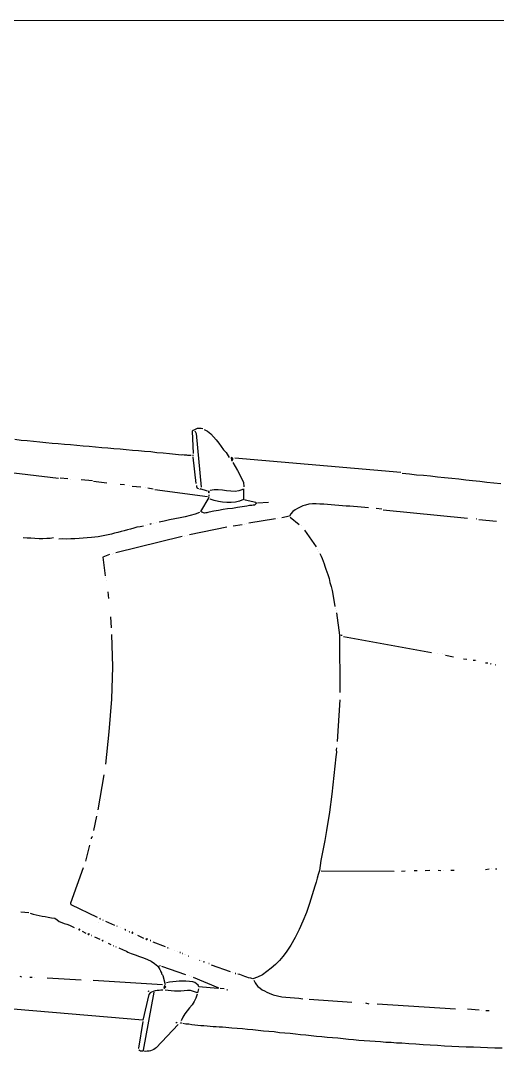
# Model space of a CAD drawing. Header units: metres. Extents: x -45 to 1930, y -347 to 488.
# Drawn here: x 40.906 to 42.438, y 34.971 to 38.28 of the extents above; entities that cross this region are included whole.
import ezdxf

# ---------------------------------------------------------------- set-up
doc = ezdxf.new("R2010")
doc.units = ezdxf.units.M
doc.linetypes.add('ČERCHOVANÁ', pattern=[25.4, 12.7, -6.35, 0, -6.35])
doc.layers.add('OSA', color=7, linetype='ČERCHOVANÁ')

# ---------------------------------------------------------------- blocks, each defined once
blk = doc.blocks.new('BMW8-PUD')
for p, q in [((1.947, 1.023), (1.9511, 1.0263)), ((1.9511, 1.0263), (1.9559, 1.0288)), ((1.9559, 1.0288), (1.9608, 1.0313)), ((1.9608, 1.0313), (1.9657, 1.0329)), ((1.9657, 1.0329), (1.9713, 1.0338)), ((1.9682, 0.8424), (1.9844, 1.0315)), ((1.9713, 1.0338), (1.9762, 1.0347)), ((1.9762, 1.0347), (1.9819, 1.0347)), ((1.9844, 1.0315), (1.986, 1.0348)), ((1.986, 1.0348), (1.9892, 1.0356)), ((1.9892, 1.0356), (1.9933, 1.0357)), ((1.9933, 1.0357), (1.9966, 1.034)), ((1.995, 0.9396), (1.9999, 1.0267)), ((1.9966, 1.034), (1.9966, 1.034)), ((1.9966, 1.034), (1.9974, 1.0332)), ((1.9974, 1.0332), (1.9983, 1.0316)), ((1.9983, 1.0316), (1.9983, 1.0316)), ((1.9999, 1.0267), (1.9991, 1.0267)), ((1.9991, 1.0267), (1.9991, 1.0267)), ((1.9999, 1.0267), (1.9999, 1.0267)), ((1.9999, 1.0267), (1.9999, 1.0267)), ((1.881, 0.9385), (1.9438, 1.0205)), ((1.9438, 1.0205), (1.947, 1.023)), ((1.0456, 0.9261), (1.0683, 0.9271)), ((1.0683, 0.9271), (1.0911, 0.9282)), ((1.0911, 0.9282), (1.1147, 0.9292)), ((1.1147, 0.9292), (1.1375, 0.9294)), ((1.1375, 0.9294), (1.1603, 0.9304)), ((1.1603, 0.9304), (1.1774, 0.9314)), ((1.1774, 0.9314), (1.1945, 0.9315)), ((1.1945, 0.9315), (1.2116, 0.9325)), ((1.2116, 0.9325), (1.2287, 0.9327)), ((1.2287, 0.9327), (1.2458, 0.9328)), ((1.2458, 0.9328), (1.2629, 0.933)), ((1.2629, 0.933), (1.2808, 0.934)), ((1.2808, 0.934), (1.2979, 0.9341)), ((1.2979, 0.9341), (1.315, 0.9343)), ((1.315, 0.9343), (1.3321, 0.9344)), ((1.3321, 0.9344), (1.3492, 0.9346)), ((1.3492, 0.9346), (1.3663, 0.9339)), ((1.3663, 0.9339), (1.3835, 0.934)), ((1.3835, 0.934), (1.4005, 0.9342)), ((1.4005, 0.9342), (1.4177, 0.9344)), ((1.4177, 0.9344), (1.4348, 0.9345)), ((1.4348, 0.9345), (1.4519, 0.9339)), ((1.4519, 0.9339), (1.469, 0.934)), ((1.469, 0.934), (1.486, 0.9342)), ((1.486, 0.9342), (1.5032, 0.9335)), ((1.5032, 0.9335), (1.5203, 0.9336)), ((1.5203, 0.9336), (1.5374, 0.9338)), ((1.5374, 0.9338), (1.5545, 0.934)), ((1.5545, 0.934), (1.5716, 0.9333)), ((1.5716, 0.9333), (1.5887, 0.9335)), ((1.5887, 0.9335), (1.6058, 0.9336)), ((1.6058, 0.9336), (1.6229, 0.9338)), ((1.6229, 0.9338), (1.64, 0.9331)), ((1.64, 0.9331), (1.6571, 0.9333)), ((1.6571, 0.9333), (1.6742, 0.9334)), ((1.6742, 0.9334), (1.6913, 0.9336)), ((1.6913, 0.9336), (1.7084, 0.9337)), ((1.7084, 0.9337), (1.7182, 0.9338)), ((1.7182, 0.9338), (1.7279, 0.9339)), ((1.7279, 0.9339), (1.7385, 0.934)), ((1.7385, 0.934), (1.7483, 0.9349)), ((1.7483, 0.9349), (1.758, 0.935)), ((1.758, 0.935), (1.7678, 0.9351)), ((1.7678, 0.9351), (1.7776, 0.9352)), ((1.7776, 0.9352), (1.7874, 0.9352)), ((1.7874, 0.9352), (1.7979, 0.9353)), ((1.7979, 0.9353), (1.8077, 0.9362)), ((1.8077, 0.9362), (1.8175, 0.9355)), ((1.8175, 0.9355), (1.8273, 0.9356)), ((1.8273, 0.9356), (1.837, 0.9357)), ((1.837, 0.9357), (1.8468, 0.935)), ((1.8468, 0.935), (1.8566, 0.9351)), ((1.8566, 0.9351), (1.8664, 0.9343)), ((1.8721, 0.9344), (1.8713, 0.9327)), ((1.8713, 0.9327), (1.8713, 0.9319)), ((1.8713, 0.9319), (1.8721, 0.9311)), ((1.8729, 0.9344), (1.8721, 0.9344)), ((1.8721, 0.9311), (1.8721, 0.9311)), ((1.8721, 0.9311), (1.8729, 0.9311)), ((1.8729, 0.9327), (1.8729, 0.9344)), ((1.8729, 0.9319), (1.8729, 0.9327)), ((1.8729, 0.9311), (1.8729, 0.9319)), ((1.8729, 0.9319), (1.8729, 0.9319)), ((1.8729, 0.9311), (1.8729, 0.9311)), ((1.8729, 0.9311), (1.8729, 0.9311)), ((1.877, 0.9353), (1.877, 0.9353)), ((1.8884, 0.9354), (1.886, 0.9321)), ((1.886, 0.9321), (1.8867, 0.9337)), ((1.886, 0.9321), (1.886, 0.9321)), ((1.8867, 0.9337), (1.8876, 0.9345)), ((1.8876, 0.9345), (1.8884, 0.9354)), ((1.9836, 0.8515), (1.9951, 0.9355)), ((1.9951, 0.9355), (2.8598, 0.9465)), ((0.838, 0.9153), (0.8607, 0.9171)), ((0.8607, 0.9171), (0.8844, 0.9182)), ((0.8844, 0.9182), (0.9072, 0.92)), ((0.9072, 0.92), (0.9299, 0.921)), ((0.9299, 0.921), (0.9535, 0.9229)), ((0.9535, 0.9229), (0.9764, 0.9239)), ((0.9764, 0.9239), (0.9991, 0.9249)), ((0.9991, 0.9249), (1.0227, 0.9259)), ((1.0227, 0.9259), (1.0456, 0.9261)), ((1.8562, 0.8919), (1.8626, 0.9025)), ((1.8626, 0.9025), (1.8682, 0.914)), ((1.8682, 0.914), (1.8722, 0.9262)), ((1.8321, 0.8493), (1.8369, 0.8608)), ((1.8369, 0.8608), (1.8425, 0.8714)), ((1.8425, 0.8714), (1.8497, 0.8821)), ((1.8497, 0.8821), (1.8562, 0.8919)), ((1.8267, 0.8183), (1.829, 0.8322)), ((1.829, 0.8363), (1.8321, 0.8493)), ((1.829, 0.8322), (1.8519, 0.8267)), ((1.8519, 0.8267), (1.8616, 0.8276)), ((1.8616, 0.8276), (1.8722, 0.8293)), ((1.8722, 0.8293), (1.882, 0.831)), ((1.882, 0.831), (1.8926, 0.8328)), ((1.8926, 0.8328), (1.9031, 0.8337)), ((1.9031, 0.8337), (1.9129, 0.8338)), ((1.9129, 0.8338), (1.9235, 0.8338)), ((1.9235, 0.8338), (1.9333, 0.8331)), ((1.9374, 0.8275), (1.9357, 0.8267)), ((1.9366, 0.8193), (1.9374, 0.8275)), ((1.9373, 0.8307), (1.9373, 0.8307)), ((1.9406, 0.834), (1.9463, 0.8349)), ((1.9463, 0.8349), (1.9519, 0.8357)), ((1.9519, 0.8357), (1.9585, 0.8366)), ((1.9585, 0.8366), (1.965, 0.8383)), ((1.965, 0.8383), (1.9707, 0.8408)), ((1.9707, 0.8408), (1.9755, 0.8433)), ((1.9755, 0.8433), (1.9804, 0.8466)), ((1.9804, 0.8466), (1.9836, 0.8515)), ((1.9861, 0.8418), (1.9853, 0.8409)), ((1.9853, 0.8401), (1.9861, 0.841)), ((1.9853, 0.8409), (1.9853, 0.8401)), ((1.9853, 0.8401), (1.9853, 0.8401)), ((1.9861, 0.8418), (1.9861, 0.8426)), ((1.9861, 0.8426), (1.9861, 0.8426)), ((1.9861, 0.8426), (1.9861, 0.8426)), ((1.9861, 0.8426), (1.9861, 0.8418)), ((1.9861, 0.8418), (1.9861, 0.8418)), ((1.9861, 0.8418), (1.9861, 0.8418)), ((1.9861, 0.841), (1.9861, 0.8418)), ((1.9861, 0.8418), (1.9861, 0.8418)), ((2.2045, 0.8274), (2.3136, 0.8309)), ((2.3543, 0.8312), (2.3543, 0.8312)), ((2.3616, 0.8337), (2.3697, 0.8338)), ((2.4015, 0.8333), (2.3958, 0.834)), ((0.8903, 0.8001), (0.9009, 0.801)), ((0.9164, 0.8004), (0.9164, 0.8004)), ((0.9229, 0.8012), (0.9603, 0.8016)), ((0.9986, 0.8044), (1.251, 0.8132)), ((1.2762, 0.815), (1.2876, 0.8135)), ((1.2941, 0.8152), (1.2941, 0.8152)), ((1.3324, 0.8155), (1.4692, 0.8184)), ((1.4765, 0.8168), (1.4765, 0.8168)), ((1.5034, 0.8179), (1.4896, 0.8186)), ((1.5173, 0.818), (1.5034, 0.8179)), ((1.5311, 0.8181), (1.5173, 0.818)), ((1.5449, 0.8182), (1.5311, 0.8181)), ((1.558, 0.8183), (1.5449, 0.8182)), ((1.5718, 0.8168), (1.558, 0.8183)), ((1.5857, 0.8145), (1.5718, 0.8168)), ((1.5996, 0.8106), (1.5857, 0.8145)), ((1.6069, 0.8082), (1.5996, 0.8106)), ((1.6151, 0.805), (1.6069, 0.8082)), ((1.6224, 0.8018), (1.6151, 0.805)), ((1.6298, 0.7978), (1.6224, 0.8018)), ((1.6372, 0.793), (1.6298, 0.7978)), ((1.7347, 0.8134), (1.7339, 0.8134)), ((1.7339, 0.8134), (1.7339, 0.8134)), ((1.7339, 0.8134), (1.7339, 0.8134)), ((1.7339, 0.8134), (1.7347, 0.8134)), ((1.7355, 0.8134), (1.7347, 0.8134)), ((1.7347, 0.8134), (1.7355, 0.8134)), ((1.7355, 0.8134), (1.7355, 0.8134)), ((1.7355, 0.8134), (1.7355, 0.8134)), ((1.7445, 0.8111), (1.7575, 0.8112)), ((1.7641, 0.8104), (1.7649, 0.8113)), ((1.7641, 0.8096), (1.7641, 0.8104)), ((1.7641, 0.808), (1.7641, 0.8096)), ((1.7649, 0.808), (1.7641, 0.808)), ((1.7649, 0.8113), (1.8259, 0.8126)), ((1.8474, 0.7827), (1.7649, 0.808)), ((1.8259, 0.8126), (1.8293, 0.8069)), ((1.8293, 0.8069), (1.8342, 0.8029)), ((1.8342, 0.8029), (1.8399, 0.7997)), ((1.8399, 0.7997), (1.8473, 0.7982)), ((1.8473, 0.7982), (1.8578, 0.7983)), ((1.8578, 0.7983), (1.8692, 0.7984)), ((1.8692, 0.7984), (1.8798, 0.7993)), ((1.8798, 0.7993), (1.8904, 0.8002)), ((1.8904, 0.8002), (1.9001, 0.8019)), ((1.9001, 0.8019), (1.9107, 0.8036)), ((1.9107, 0.8036), (1.9213, 0.8061)), ((1.9213, 0.8061), (1.931, 0.8095)), ((1.9333, 0.8242), (1.9317, 0.8225)), ((1.9317, 0.8225), (1.9326, 0.8217)), ((1.9326, 0.8217), (1.9334, 0.8209)), ((1.935, 0.8258), (1.9333, 0.8242)), ((1.9334, 0.8209), (1.9342, 0.8201)), ((1.9342, 0.8201), (1.935, 0.8193)), ((1.9357, 0.8267), (1.935, 0.8258)), ((1.935, 0.8193), (1.935, 0.8193)), ((1.935, 0.8193), (1.9358, 0.8193)), ((1.9451, 0.7868), (1.935, 0.8152)), ((1.9358, 0.8193), (1.9366, 0.8193)), ((1.9366, 0.8193), (1.9366, 0.8193)), ((1.9432, 0.8169), (2.1662, 0.8247)), ((2.1735, 0.8272), (2.1735, 0.8272)), ((1.6269, 0.7538), (1.6415, 0.7629)), ((1.6429, 0.7882), (1.6372, 0.793)), ((1.6415, 0.7629), (1.6561, 0.7696)), ((1.6479, 0.7817), (1.6429, 0.7882)), ((1.652, 0.7744), (1.6479, 0.7817)), ((1.6561, 0.7696), (1.6627, 0.7688)), ((1.6627, 0.7688), (1.67, 0.768)), ((1.67, 0.768), (1.6757, 0.7665)), ((1.6757, 0.7665), (1.6822, 0.7649)), ((1.6822, 0.7649), (1.6879, 0.7633)), ((1.6879, 0.7633), (1.6936, 0.7618)), ((1.6936, 0.7618), (1.6994, 0.7602)), ((1.8523, 0.7811), (1.8523, 0.7811)), ((1.8588, 0.7795), (1.8588, 0.7795)), ((1.9518, 0.7576), (1.8727, 0.7772)), ((1.9459, 0.7852), (1.9451, 0.7868)), ((1.9475, 0.7844), (1.9459, 0.7852)), ((1.9484, 0.7828), (1.9475, 0.7844)), ((1.9492, 0.782), (1.9484, 0.7828)), ((1.95, 0.7787), (1.9492, 0.782)), ((1.9525, 0.7763), (1.95, 0.7787)), ((1.9541, 0.7731), (1.9525, 0.7763)), ((1.9558, 0.769), (1.9541, 0.7731)), ((1.9641, 0.7585), (1.9558, 0.769)), ((1.5882, 0.7168), (1.6003, 0.73)), ((1.6003, 0.73), (1.6132, 0.7423)), ((1.6132, 0.7423), (1.6269, 0.7538)), ((1.6994, 0.7602), (1.7051, 0.7594)), ((1.7132, 0.7579), (1.7116, 0.7578)), ((1.7116, 0.7578), (1.7132, 0.7579)), ((1.7116, 0.7578), (1.7116, 0.7578)), ((1.7116, 0.7578), (1.7116, 0.7578)), ((1.714, 0.7579), (1.7132, 0.7579)), ((1.7132, 0.7579), (1.714, 0.7579)), ((1.714, 0.7579), (1.714, 0.7579)), ((1.714, 0.7579), (1.714, 0.7579)), ((1.7222, 0.7563), (1.7214, 0.7563)), ((1.7214, 0.7563), (1.7214, 0.7563)), ((1.7214, 0.7563), (1.7214, 0.7563)), ((1.7214, 0.7563), (1.7222, 0.7563)), ((1.7222, 0.7563), (1.7222, 0.7563)), ((1.7222, 0.7563), (1.7222, 0.7563)), ((1.7222, 0.7563), (1.7222, 0.7563)), ((1.7222, 0.7563), (1.7222, 0.7563)), ((1.7932, 0.7382), (1.7304, 0.7539)), ((1.8014, 0.7342), (1.8006, 0.7342)), ((1.8006, 0.7342), (1.8006, 0.7342)), ((1.8006, 0.7342), (1.8006, 0.7342)), ((1.8006, 0.7342), (1.8014, 0.7342)), ((1.8014, 0.7342), (1.8014, 0.7342)), ((1.8014, 0.7342), (1.8014, 0.7342)), ((1.8014, 0.7342), (1.8014, 0.7342)), ((1.8014, 0.7342), (1.8014, 0.7342)), ((1.8169, 0.7311), (1.8161, 0.7311)), ((1.8185, 0.7311), (1.8169, 0.7311)), ((1.8193, 0.7303), (1.8185, 0.7311)), ((1.8193, 0.7303), (1.8193, 0.7303)), ((1.9559, 0.756), (1.9576, 0.7576)), ((1.9559, 0.756), (1.9559, 0.756)), ((1.9576, 0.7576), (1.9583, 0.7584)), ((1.9583, 0.7584), (1.9583, 0.7584)), ((1.9747, 0.7513), (1.9641, 0.7585)), ((1.9862, 0.7448), (1.9747, 0.7513)), ((1.9984, 0.7409), (1.9862, 0.7448)), ((2.0123, 0.7369), (1.9984, 0.7409)), ((2.0254, 0.7338), (2.0123, 0.7369)), ((2.0392, 0.7298), (2.0254, 0.7338)), ((2.0531, 0.7259), (2.0392, 0.7298)), ((1.5665, 0.6889), (1.5769, 0.7029)), ((1.5769, 0.7029), (1.5882, 0.7168)), ((1.8243, 0.7279), (1.8243, 0.7279)), ((1.8316, 0.7272), (1.8308, 0.7272)), ((1.8308, 0.7272), (1.8308, 0.7272)), ((1.8308, 0.7272), (1.8308, 0.7272)), ((1.8308, 0.7272), (1.8316, 0.7272)), ((1.8324, 0.7272), (1.8316, 0.7272)), ((1.8316, 0.7272), (1.8324, 0.7272)), ((1.8324, 0.7272), (1.8324, 0.7272)), ((1.8324, 0.7272), (1.8324, 0.7272)), ((1.8683, 0.7169), (1.8675, 0.7169)), ((1.8675, 0.7169), (1.8675, 0.7169)), ((1.8675, 0.7169), (1.8675, 0.7169)), ((1.8675, 0.7169), (1.8683, 0.7169)), ((1.8683, 0.7169), (1.8683, 0.7169)), ((1.8683, 0.7169), (1.8683, 0.7169)), ((1.8683, 0.7169), (1.8683, 0.7169)), ((1.8683, 0.7169), (1.8683, 0.7169)), ((1.8773, 0.7137), (1.8773, 0.7137)), ((1.8806, 0.713), (1.8806, 0.713)), ((1.8887, 0.7106), (1.8879, 0.7106)), ((1.8879, 0.7106), (1.8879, 0.7106)), ((1.8879, 0.7106), (1.8879, 0.7106)), ((1.8879, 0.7106), (1.8887, 0.7106)), ((1.8887, 0.7106), (1.8887, 0.7106)), ((1.8887, 0.7106), (1.8887, 0.7106)), ((1.8887, 0.7106), (1.8887, 0.7106)), ((1.8887, 0.7106), (1.8887, 0.7106)), ((1.8969, 0.7082), (1.8953, 0.7082)), ((1.8953, 0.7082), (1.8953, 0.7082)), ((1.8953, 0.7082), (1.8953, 0.7082)), ((1.8953, 0.7082), (1.8969, 0.7082)), ((1.8977, 0.7082), (1.8969, 0.7082)), ((1.8969, 0.7082), (1.8977, 0.7082)), ((1.8977, 0.7082), (1.8977, 0.7082)), ((1.8977, 0.7082), (1.8977, 0.7082)), ((1.9059, 0.7058), (1.9059, 0.7058)), ((1.9157, 0.7027), (1.9149, 0.7027)), ((1.9149, 0.7027), (1.9149, 0.7027)), ((1.9149, 0.7027), (1.9149, 0.7027)), ((1.9149, 0.7027), (1.9157, 0.7027)), ((1.9157, 0.7027), (1.9157, 0.7027)), ((1.9157, 0.7027), (1.9157, 0.7027)), ((1.9157, 0.7027), (1.9157, 0.7027)), ((1.9157, 0.7027), (1.9157, 0.7027)), ((1.9312, 0.6987), (1.9312, 0.6987)), ((1.9377, 0.6972), (1.9361, 0.6971)), ((1.9361, 0.6971), (1.9377, 0.6972)), ((1.9361, 0.6971), (1.9361, 0.6971)), ((1.9361, 0.6971), (1.9361, 0.6971)), ((1.9385, 0.6972), (1.9377, 0.6972)), ((1.9377, 0.6972), (1.9385, 0.6972)), ((1.9385, 0.6972), (1.9385, 0.6972)), ((1.9385, 0.6972), (1.9385, 0.6972)), ((2.058, 0.7243), (2.0531, 0.7259)), ((2.0637, 0.7227), (2.058, 0.7243)), ((2.0686, 0.7204), (2.0637, 0.7227)), ((2.0743, 0.7188), (2.0686, 0.7204)), ((2.0792, 0.7172), (2.0743, 0.7188)), ((2.0841, 0.7156), (2.0792, 0.7172)), ((2.089, 0.714), (2.0841, 0.7156)), ((2.0939, 0.7124), (2.089, 0.714)), ((2.1037, 0.7093), (2.1029, 0.7092)), ((2.1029, 0.7092), (2.1037, 0.7093)), ((2.1029, 0.7092), (2.1029, 0.7092)), ((2.1029, 0.7092), (2.1029, 0.7092)), ((2.1037, 0.7093), (2.1037, 0.7093)), ((2.1037, 0.7093), (2.1037, 0.7093)), ((2.1037, 0.7093), (2.1037, 0.7093)), ((2.1037, 0.7093), (2.1037, 0.7093)), ((2.1119, 0.7069), (2.1111, 0.7069)), ((2.1111, 0.7069), (2.1111, 0.7069)), ((2.1111, 0.7069), (2.1111, 0.7069)), ((2.1111, 0.7069), (2.1119, 0.7069)), ((2.1119, 0.7069), (2.1119, 0.7069)), ((2.1119, 0.7069), (2.1119, 0.7069)), ((2.1119, 0.7069), (2.1119, 0.7069)), ((2.1119, 0.7069), (2.1119, 0.7069)), ((2.1291, 0.7005), (2.1209, 0.7037)), ((2.1389, 0.6974), (2.1381, 0.6974)), ((2.1381, 0.6974), (2.1381, 0.6974)), ((2.1381, 0.6974), (2.1381, 0.6974)), ((2.1381, 0.6974), (2.1389, 0.6974)), ((2.1389, 0.6974), (2.1389, 0.6974)), ((2.1389, 0.6974), (2.1389, 0.6974)), ((2.1389, 0.6974), (2.1389, 0.6974)), ((2.1389, 0.6974), (2.1389, 0.6974)), ((1.5448, 0.6505), (1.5576, 0.675)), ((1.5576, 0.675), (1.5665, 0.6889)), ((1.9876, 0.6822), (1.9467, 0.694)), ((1.9949, 0.679), (1.9941, 0.6789)), ((1.9941, 0.6789), (1.9949, 0.679)), ((1.9941, 0.6789), (1.9941, 0.6789)), ((1.9941, 0.6789), (1.9941, 0.6789)), ((1.9957, 0.679), (1.9949, 0.679)), ((1.9949, 0.679), (1.9957, 0.679)), ((1.9957, 0.679), (1.9957, 0.679)), ((1.9957, 0.679), (1.9957, 0.679)), ((2.0072, 0.6766), (2.0055, 0.6758)), ((2.0055, 0.6758), (2.0055, 0.675)), ((2.0055, 0.675), (2.0072, 0.6742)), ((2.008, 0.6774), (2.0072, 0.6766)), ((2.0072, 0.6742), (2.008, 0.6742)), ((2.0096, 0.6766), (2.008, 0.6774)), ((2.008, 0.6758), (2.008, 0.6758)), ((2.008, 0.6758), (2.0088, 0.6758)), ((2.008, 0.6742), (2.008, 0.6758)), ((2.0088, 0.6758), (2.0096, 0.6758)), ((2.0104, 0.6758), (2.0096, 0.6766)), ((2.0096, 0.6758), (2.0104, 0.6758)), ((2.0382, 0.6663), (2.0178, 0.6735)), ((2.0455, 0.6631), (2.0455, 0.6631)), ((2.0455, 0.6631), (2.0455, 0.6631)), ((2.0463, 0.6631), (2.0455, 0.6631)), ((2.0455, 0.6631), (2.0463, 0.6631)), ((2.0463, 0.6631), (2.0463, 0.6631)), ((2.0463, 0.6631), (2.0463, 0.6631)), ((2.0463, 0.6631), (2.0463, 0.6631)), ((2.0463, 0.6631), (2.0463, 0.6631)), ((2.1478, 0.6942), (2.1462, 0.6934)), ((2.1462, 0.6934), (2.147, 0.6934)), ((2.147, 0.6934), (2.1478, 0.6934)), ((2.1487, 0.6942), (2.1478, 0.6942)), ((2.1478, 0.6934), (2.1487, 0.6934)), ((2.1495, 0.6934), (2.1487, 0.6942)), ((2.1487, 0.6934), (2.1495, 0.6926)), ((2.1495, 0.6926), (2.1495, 0.6934)), ((2.1756, 0.6846), (2.1576, 0.6902)), ((2.1854, 0.6807), (2.1846, 0.6807)), ((2.1846, 0.6807), (2.1846, 0.6807)), ((2.1846, 0.6807), (2.1846, 0.6807)), ((2.1846, 0.6807), (2.1854, 0.6807)), ((2.1854, 0.6807), (2.1854, 0.6807)), ((2.1854, 0.6807), (2.1854, 0.6807)), ((2.1854, 0.6807), (2.1854, 0.6807)), ((2.1854, 0.6807), (2.1854, 0.6807)), ((2.1936, 0.6783), (2.1928, 0.6775)), ((2.1928, 0.6775), (2.1928, 0.6767)), ((2.1928, 0.6767), (2.1936, 0.6759)), ((2.1952, 0.6791), (2.1936, 0.6783)), ((2.1936, 0.6775), (2.1944, 0.6775)), ((2.1936, 0.6759), (2.1936, 0.6775)), ((2.1936, 0.6759), (2.1936, 0.6759)), ((2.1944, 0.6775), (2.1952, 0.6775)), ((2.196, 0.6783), (2.1952, 0.6791)), ((2.1952, 0.6775), (2.1961, 0.6775)), ((2.1969, 0.6775), (2.196, 0.6783)), ((2.1961, 0.6775), (2.1969, 0.6775)), ((2.2165, 0.6704), (2.2042, 0.6751)), ((2.2254, 0.6664), (2.2246, 0.6664)), ((2.2246, 0.6664), (2.2246, 0.6664)), ((2.2246, 0.6664), (2.2247, 0.6655)), ((2.2247, 0.6655), (2.2255, 0.6647)), ((2.2263, 0.6664), (2.2254, 0.6664)), ((2.2255, 0.6647), (2.2263, 0.6648)), ((2.2271, 0.6664), (2.2263, 0.6664)), ((2.2263, 0.6648), (2.2271, 0.6656)), ((2.2263, 0.6648), (2.2263, 0.6648)), ((2.2271, 0.6656), (2.2279, 0.6664)), ((2.2279, 0.6664), (2.2271, 0.6664)), ((2.2279, 0.6664), (2.2279, 0.6664)), ((2.2345, 0.6624), (2.2337, 0.6624)), ((2.2337, 0.6624), (2.2337, 0.6624)), ((2.2337, 0.6624), (2.2337, 0.6624)), ((2.2337, 0.6624), (2.2345, 0.6624)), ((2.2345, 0.6624), (2.2345, 0.6624)), ((2.2345, 0.6624), (2.2345, 0.6624)), ((2.2345, 0.6624), (2.2345, 0.6624)), ((2.2345, 0.6624), (2.2345, 0.6624)), ((1.5328, 0.6251), (1.5448, 0.6505)), ((2.0545, 0.6608), (2.0537, 0.6599)), ((2.0537, 0.6599), (2.0537, 0.6591)), ((2.0537, 0.6591), (2.0553, 0.6583)), ((2.0553, 0.6608), (2.0545, 0.6608)), ((2.0561, 0.6608), (2.0553, 0.6608)), ((2.0553, 0.6583), (2.0561, 0.6583)), ((2.057, 0.66), (2.0561, 0.6608)), ((2.0561, 0.6592), (2.057, 0.66)), ((2.0561, 0.6592), (2.0561, 0.6592)), ((2.0561, 0.6583), (2.0561, 0.6592)), ((2.057, 0.66), (2.057, 0.66)), ((2.057, 0.66), (2.057, 0.66)), ((2.0651, 0.6576), (2.0635, 0.6576)), ((2.0635, 0.6576), (2.0635, 0.6576)), ((2.0659, 0.6568), (2.0651, 0.6576)), ((2.0659, 0.6568), (2.0659, 0.6568)), ((2.0708, 0.6552), (2.0708, 0.6552)), ((2.0782, 0.6528), (2.0774, 0.652)), ((2.0774, 0.652), (2.0774, 0.652)), ((2.0774, 0.652), (2.0782, 0.652)), ((2.079, 0.6529), (2.0782, 0.6528)), ((2.0782, 0.652), (2.079, 0.6512)), ((2.0806, 0.652), (2.079, 0.6529)), ((2.079, 0.6512), (2.0806, 0.6512)), ((2.0806, 0.6512), (2.0806, 0.652)), ((2.0806, 0.652), (2.0806, 0.652)), ((2.0806, 0.652), (2.0806, 0.652)), ((2.0806, 0.652), (2.0806, 0.652)), ((2.0806, 0.6512), (2.0806, 0.6512)), ((2.0953, 0.6481), (2.0953, 0.6481)), ((2.1068, 0.6433), (2.1059, 0.6433)), ((2.1059, 0.6433), (2.1059, 0.6433)), ((2.1059, 0.6433), (2.1059, 0.6433)), ((2.1059, 0.6433), (2.1068, 0.6433)), ((2.1068, 0.6433), (2.1068, 0.6433)), ((2.1068, 0.6433), (2.1068, 0.6433)), ((2.1068, 0.6433), (2.1068, 0.6433)), ((2.1068, 0.6433), (2.1068, 0.6433)), ((2.1452, 0.6314), (2.1149, 0.6409)), ((2.1671, 0.6382), (2.1671, 0.6382)), ((2.2516, 0.6568), (2.2434, 0.6608)), ((2.259, 0.6545), (2.2516, 0.6568)), ((2.2671, 0.6521), (2.259, 0.6545)), ((2.2761, 0.6505), (2.2671, 0.6521)), ((2.2843, 0.6482), (2.2761, 0.6505)), ((2.2924, 0.6458), (2.2843, 0.6482)), ((2.2998, 0.6418), (2.2924, 0.6458)), ((2.308, 0.637), (2.2998, 0.6418)), ((2.3186, 0.6363), (2.308, 0.637)), ((2.3292, 0.6356), (2.3186, 0.6363)), ((2.3389, 0.6348), (2.3292, 0.6356)), ((2.3487, 0.6341), (2.3389, 0.6348)), ((2.3585, 0.6333), (2.3487, 0.6341)), ((2.3683, 0.6318), (2.3585, 0.6333)), ((2.3781, 0.6303), (2.3683, 0.6318)), ((2.3879, 0.6287), (2.3781, 0.6303)), ((1.5138, 0.5704), (1.5225, 0.5982)), ((1.5225, 0.5982), (1.5328, 0.6251)), ((2.1533, 0.6283), (2.1525, 0.6283)), ((2.1525, 0.6283), (2.1525, 0.6283)), ((2.1525, 0.6283), (2.1525, 0.6283)), ((2.1525, 0.6283), (2.1533, 0.6283)), ((2.1533, 0.6283), (2.1533, 0.6283)), ((2.1533, 0.6283), (2.1533, 0.6283)), ((2.1533, 0.6283), (2.1533, 0.6283)), ((2.1533, 0.6283), (2.1533, 0.6283)), ((2.1623, 0.6251), (2.1615, 0.6251)), ((2.1615, 0.6251), (2.1623, 0.6251)), ((2.1631, 0.6251), (2.1623, 0.6251)), ((2.1623, 0.6251), (2.1623, 0.6251)), ((2.1623, 0.6251), (2.1631, 0.6243)), ((2.1639, 0.6243), (2.1631, 0.6251)), ((2.1631, 0.6243), (2.1639, 0.6235)), ((2.1639, 0.6235), (2.1639, 0.6243)), ((2.2612, 0.5885), (2.1729, 0.6211)), ((2.3919, 0.628), (2.418, 0.6282)), ((1.5051, 0.5418), (1.5138, 0.5704)), ((2.2321, 0.4669), (2.262, 0.5836)), ((2.2612, 0.5869), (2.2612, 0.5885)), ((2.262, 0.5861), (2.2612, 0.5869)), ((2.262, 0.5844), (2.262, 0.5861)), ((2.262, 0.5836), (2.262, 0.5844)), ((1.498, 0.5124), (1.5051, 0.5418)), ((1.4917, 0.4839), (1.498, 0.5124)), ((1.4863, 0.4545), (1.4917, 0.4839)), ((1.4817, 0.4284), (1.4832, 0.4414)), ((1.4832, 0.4414), (1.4863, 0.4545)), ((2.219, 0.3927), (2.2274, 0.4457)), ((1.2369, 0.3838), (1.4705, 0.4055)), ((1.4748, 0.3713), (1.4762, 0.4039)), ((1.4762, 0.4039), (1.4793, 0.4162)), ((1.4793, 0.4162), (1.4817, 0.4284)), ((1.0807, 0.3653), (1.0807, 0.3653)), ((1.088, 0.367), (1.097, 0.3671)), ((1.123, 0.3698), (1.1377, 0.3724)), ((1.1637, 0.375), (1.1735, 0.3759)), ((1.2019, 0.3795), (1.2141, 0.3812)), ((1.4719, 0.3387), (1.4748, 0.3713)), ((2.2135, 0.3666), (2.2151, 0.3682)), ((2.2135, 0.3649), (2.2135, 0.3666)), ((2.2151, 0.3682), (2.2159, 0.3698)), ((2.2159, 0.3698), (2.2159, 0.3723)), ((0.9091, 0.3451), (0.9099, 0.3451)), ((0.9099, 0.3451), (0.9115, 0.3451)), ((0.9115, 0.3451), (0.9123, 0.3451)), ((0.9123, 0.3451), (0.914, 0.3451)), ((0.9262, 0.3452), (0.9262, 0.3452)), ((0.9343, 0.3477), (0.9457, 0.3503)), ((1.0457, 0.3626), (1.0563, 0.3635)), ((1.4681, 0.3061), (1.4719, 0.3387)), ((2.206, 0.2981), (2.2113, 0.3446)), ((1.4659, 0.2735), (1.4681, 0.3061)), ((1.4624, 0.214), (1.4659, 0.2735)), ((2.195, 0.1636), (2.2037, 0.2777)), ((2.2036, 0.2907), (2.2036, 0.2907)), ((2.1861, 0.2417), (2.1861, 0.2417)), ((1.4605, 0.1554), (1.4624, 0.214)), ((1.4594, 0.0951), (1.4605, 0.1554)), ((2.1921, 0.0251), (2.1928, 0.1294)), ((1.4591, 0.0348), (1.4594, 0.0951)), ((1.4584, 0.0275), (1.4591, 0.0348)), ((1.4584, 0.0202), (1.4584, 0.0275)), ((1.4593, 0.0128), (1.4584, 0.0202)), ((1.4594, 0.0063), (1.4593, 0.0128)), ((2.1939, -0.0799), (2.1921, 0.0251)), ((1.4579, -0.0067), (1.4579, -0.0067)), ((1.4632, -0.1484), (1.4596, -0.014)), ((2.2005, -0.1841), (2.1939, -0.0799)), ((1.4846, -0.355), (1.4659, -0.1712)), ((2.2129, -0.2874), (2.2005, -0.1841)), ((0.976, -0.3075), (0.9752, -0.3075)), ((0.9752, -0.3075), (0.9752, -0.3075)), ((0.9752, -0.3075), (0.9752, -0.3075)), ((0.9752, -0.3075), (0.976, -0.3075)), ((0.976, -0.3075), (0.976, -0.3075)), ((0.976, -0.3075), (0.976, -0.3075)), ((0.976, -0.3075), (0.976, -0.3075)), ((0.976, -0.3075), (0.976, -0.3075)), ((0.9915, -0.309), (0.9907, -0.309)), ((0.9907, -0.309), (0.9907, -0.309)), ((0.9907, -0.309), (0.9907, -0.309)), ((0.9907, -0.309), (0.9915, -0.309)), ((0.9923, -0.309), (0.9915, -0.309)), ((0.9915, -0.309), (0.9923, -0.309)), ((0.9923, -0.309), (0.9923, -0.309)), ((0.9923, -0.309), (0.9923, -0.309)), ((1.0013, -0.3105), (1.0086, -0.3105)), ((1.0372, -0.3143), (1.0372, -0.3143)), ((1.042, -0.315), (1.0494, -0.315)), ((1.0803, -0.3171), (1.0698, -0.3172)), ((1.139, -0.3231), (1.113, -0.3201)), ((1.1439, -0.3247), (1.1439, -0.3247)), ((1.1505, -0.3263), (1.1505, -0.3263)), ((1.1643, -0.3261), (1.1643, -0.3261)), ((1.4708, -0.3519), (1.1847, -0.3276)), ((2.2223, -0.3427), (2.2163, -0.3077)), ((1.4757, -0.3543), (1.4765, -0.3543)), ((1.4765, -0.3543), (1.4773, -0.3543)), ((1.4773, -0.3543), (1.4781, -0.3543)), ((1.4781, -0.3543), (1.4797, -0.3543)), ((1.5007, -0.4249), (1.4846, -0.355)), ((2.2385, -0.4223), (2.2343, -0.4012)), ((1.5024, -0.4322), (1.5024, -0.4322)), ((1.5041, -0.4387), (1.5041, -0.4387)), ((1.5116, -0.4582), (1.5082, -0.4452)), ((1.5142, -0.4704), (1.5116, -0.4582)), ((2.2445, -0.4581), (2.2445, -0.4581)), ((1.5184, -0.4834), (1.5142, -0.4704)), ((1.5217, -0.4956), (1.5184, -0.4834)), ((1.5259, -0.5078), (1.5217, -0.4956)), ((2.2495, -0.4662), (2.2495, -0.4662)), ((2.2647, -0.5312), (2.2512, -0.4727)), ((1.5309, -0.5199), (1.5259, -0.5078)), ((1.5351, -0.5329), (1.5309, -0.5199)), ((1.5401, -0.5451), (1.5351, -0.5329)), ((1.5442, -0.5532), (1.5401, -0.5451)), ((1.5476, -0.5613), (1.5442, -0.5532)), ((1.5517, -0.5702), (1.5476, -0.5613)), ((2.0172, -0.6222), (2.2242, -0.5487)), ((2.2307, -0.5462), (2.2307, -0.5462)), ((2.2363, -0.5437), (2.2363, -0.5437)), ((2.2445, -0.542), (2.2647, -0.5312)), ((1.555, -0.5784), (1.5517, -0.5702)), ((1.5592, -0.5865), (1.555, -0.5784)), ((1.5633, -0.5938), (1.5592, -0.5865)), ((1.5675, -0.6019), (1.5633, -0.5938)), ((2.2751, -0.5979), (2.2857, -0.5954)), ((2.2857, -0.5954), (2.2962, -0.5929)), ((2.2962, -0.5929), (2.3068, -0.5911)), ((2.3068, -0.5911), (2.3206, -0.5886)), ((2.3206, -0.5886), (2.3336, -0.586)), ((2.3336, -0.586), (2.3467, -0.5842)), ((2.3467, -0.5842), (2.3597, -0.5817)), ((2.3597, -0.5817), (2.3727, -0.5799)), ((2.3727, -0.5799), (2.3857, -0.5782)), ((2.3857, -0.5782), (2.3979, -0.5773)), ((2.3979, -0.5773), (2.4109, -0.5755)), ((2.428, -0.5778), (2.4386, -0.5753)), ((2.4386, -0.5753), (2.45, -0.5736)), ((2.45, -0.5736), (2.4622, -0.5718)), ((2.4622, -0.5718), (2.4744, -0.5709)), ((2.4744, -0.5709), (2.4874, -0.57)), ((2.4874, -0.57), (2.5004, -0.5698)), ((2.5004, -0.5698), (2.5126, -0.5689)), ((2.5126, -0.5689), (2.5249, -0.5688)), ((1.5716, -0.6092), (1.5675, -0.6019)), ((1.5758, -0.6164), (1.5758, -0.6164)), ((1.5807, -0.6221), (1.5807, -0.6221)), ((2.0018, -0.6256), (2.0018, -0.6256)), ((2.0091, -0.6239), (2.0091, -0.6239)), ((2.185, -0.6297), (2.1947, -0.6263)), ((2.1947, -0.6263), (2.2045, -0.6222)), ((2.2045, -0.6222), (2.2142, -0.6188)), ((2.2142, -0.6188), (2.2248, -0.6147)), ((2.2248, -0.6147), (2.2345, -0.6113)), ((2.2345, -0.6113), (2.2443, -0.608)), ((2.2443, -0.608), (2.2548, -0.6046)), ((2.2548, -0.6046), (2.2645, -0.6013)), ((2.2645, -0.6013), (2.2751, -0.5979)), ((1.6284, -0.6795), (1.5856, -0.6294)), ((1.8775, -0.665), (1.9945, -0.6289)), ((2.0795, -0.6657), (2.0957, -0.6606)), ((2.103, -0.6573), (2.103, -0.6573)), ((2.1128, -0.6548), (2.1128, -0.6548)), ((2.1209, -0.6523), (2.1225, -0.6514)), ((2.1209, -0.6523), (2.1209, -0.6523)), ((2.1225, -0.6514), (2.1233, -0.6514)), ((2.1233, -0.6514), (2.1241, -0.6514)), ((2.1306, -0.6489), (2.1306, -0.6489)), ((2.1379, -0.6464), (2.1379, -0.6464)), ((2.1444, -0.6431), (2.155, -0.6397)), ((2.155, -0.6397), (2.1647, -0.6372)), ((2.1647, -0.6372), (2.1745, -0.6339)), ((2.1745, -0.6339), (2.185, -0.6297)), ((1.6391, -0.6924), (1.6391, -0.6924)), ((1.7248, -0.7063), (1.8085, -0.6852)), ((1.8158, -0.6827), (1.8158, -0.6827)), ((1.8207, -0.6802), (1.8207, -0.6802)), ((1.8288, -0.6777), (1.8572, -0.6701)), ((1.9829, -0.6975), (1.9983, -0.6908)), ((1.9983, -0.6908), (2.0137, -0.6858)), ((2.0137, -0.6858), (2.0299, -0.6808)), ((2.0299, -0.6808), (2.0462, -0.6757)), ((2.0462, -0.6757), (2.0633, -0.6707)), ((2.0633, -0.6707), (2.0795, -0.6657)), ((1.6776, -0.7165), (1.6473, -0.6964)), ((1.6769, -0.7279), (1.6809, -0.7197)), ((1.6809, -0.7197), (1.7045, -0.7114)), ((1.7174, -0.708), (1.7174, -0.708)), ((1.8496, -0.7312), (1.8651, -0.727)), ((1.8651, -0.727), (1.8805, -0.7237)), ((1.8805, -0.7237), (1.8951, -0.7203)), ((1.8951, -0.7203), (1.9097, -0.7161)), ((1.9097, -0.7161), (1.9244, -0.7119)), ((1.9244, -0.7119), (1.939, -0.7077)), ((1.939, -0.7077), (1.9422, -0.706)), ((1.9422, -0.706), (1.9463, -0.7051)), ((1.965, -0.7074), (1.9427, -0.7549)), ((1.9463, -0.7051), (1.9495, -0.7043)), ((1.9495, -0.7043), (1.9528, -0.7035)), ((1.9528, -0.7035), (1.9561, -0.7042)), ((1.9561, -0.7042), (1.9593, -0.705)), ((1.9593, -0.705), (1.9626, -0.7058)), ((1.9626, -0.7058), (1.965, -0.7074)), ((1.9691, -0.7041), (1.9829, -0.6975)), ((1.6227, -0.7642), (1.6324, -0.7601)), ((1.6324, -0.7601), (1.6414, -0.7567)), ((1.6414, -0.7567), (1.6494, -0.7518)), ((1.6494, -0.7518), (1.6575, -0.7468)), ((1.6575, -0.7468), (1.6648, -0.7419)), ((1.6648, -0.7419), (1.6713, -0.7353)), ((1.6713, -0.7353), (1.6769, -0.7279)), ((1.7513, -0.7566), (1.7863, -0.7514)), ((1.7911, -0.7497), (1.7936, -0.7464)), ((1.7911, -0.7505), (1.7911, -0.7497)), ((1.792, -0.7521), (1.7911, -0.7505)), ((1.792, -0.7529), (1.792, -0.7521)), ((1.792, -0.7537), (1.792, -0.7529)), ((1.827, -0.7583), (1.792, -0.7537)), ((1.7936, -0.7464), (1.796, -0.7439)), ((1.796, -0.7439), (1.8, -0.7431)), ((1.8, -0.7431), (1.8041, -0.7423)), ((1.8041, -0.7423), (1.8082, -0.7422)), ((1.8082, -0.7422), (1.8122, -0.7414)), ((1.8122, -0.7414), (1.8163, -0.7397)), ((1.8163, -0.7397), (1.8195, -0.7381)), ((1.8195, -0.7381), (1.835, -0.7346)), ((1.8279, -0.7583), (1.827, -0.7583)), ((1.827, -0.7583), (1.827, -0.7583)), ((1.8287, -0.7591), (1.8279, -0.7583)), ((1.8287, -0.7591), (1.8287, -0.7591)), ((1.8327, -0.7583), (1.8449, -0.7525)), ((1.8355, -0.7925), (1.8327, -0.7583)), ((1.835, -0.7346), (1.8496, -0.7312)), ((1.8449, -0.7525), (1.8571, -0.7483)), ((1.8571, -0.7483), (1.8709, -0.7457)), ((1.8709, -0.7457), (1.8847, -0.744)), ((1.8847, -0.744), (1.8986, -0.7438)), ((1.8986, -0.7438), (1.9124, -0.7445)), ((1.9124, -0.7445), (1.9263, -0.7468)), ((1.9263, -0.7468), (1.9393, -0.7492)), ((1.9427, -0.7549), (1.9427, -0.7549)), ((1.9427, -0.7549), (1.9435, -0.7549)), ((1.9435, -0.7549), (1.9443, -0.7548)), ((1.9443, -0.7548), (1.9451, -0.7548)), ((1.9451, -0.7597), (1.9451, -0.7581)), ((1.9452, -0.7605), (1.9451, -0.7597)), ((1.9452, -0.7621), (1.9452, -0.7605)), ((2.1194, -0.7638), (1.9492, -0.7572)), ((1.0168, -0.7664), (1.0738, -0.7659)), ((1.082, -0.7683), (1.0812, -0.7683)), ((1.0812, -0.7683), (1.0812, -0.7683)), ((1.0812, -0.7683), (1.0812, -0.7683)), ((1.0812, -0.7683), (1.082, -0.7683)), ((1.082, -0.7683), (1.082, -0.7683)), ((1.082, -0.7683), (1.082, -0.7683)), ((1.082, -0.7683), (1.082, -0.7683)), ((1.082, -0.7683), (1.082, -0.7683)), ((1.3833, -0.7688), (1.1105, -0.768)), ((1.3874, -0.7704), (1.4053, -0.7703)), ((1.4306, -0.77), (1.4428, -0.7699)), ((1.4428, -0.7699), (1.4542, -0.7698)), ((1.4542, -0.7698), (1.4664, -0.7697)), ((1.4664, -0.7697), (1.4786, -0.7696)), ((1.4786, -0.7696), (1.4908, -0.7695)), ((1.4908, -0.7695), (1.5022, -0.7694)), ((1.5022, -0.7694), (1.5144, -0.7693)), ((1.5144, -0.7693), (1.5266, -0.7692)), ((1.5266, -0.7692), (1.5388, -0.7691)), ((1.5388, -0.7691), (1.551, -0.769)), ((1.551, -0.769), (1.5625, -0.7689)), ((1.5625, -0.7689), (1.5747, -0.7679)), ((1.5747, -0.7679), (1.5869, -0.7678)), ((1.5869, -0.7678), (1.5991, -0.7669)), ((1.5991, -0.7669), (1.6105, -0.766)), ((1.6105, -0.766), (1.6227, -0.7642)), ((1.8371, -0.7924), (1.8379, -0.7908)), ((1.8371, -0.7924), (1.8371, -0.7924)), ((1.8379, -0.79), (1.8501, -0.785)), ((1.8379, -0.7908), (1.8379, -0.79)), ((1.8379, -0.79), (1.8379, -0.79)), ((1.8501, -0.785), (1.8623, -0.7816)), ((1.8623, -0.7816), (1.8753, -0.7815)), ((1.8753, -0.7815), (1.8892, -0.7814)), ((1.8892, -0.7814), (1.903, -0.7821)), ((1.903, -0.7821), (1.9168, -0.782)), ((1.9168, -0.782), (1.9299, -0.781)), ((1.9299, -0.781), (1.942, -0.7777)), ((1.9452, -0.7695), (1.9444, -0.7711)), ((1.9444, -0.7711), (1.9444, -0.7719)), ((1.9444, -0.7719), (1.9444, -0.7728)), ((1.9444, -0.7728), (1.9453, -0.7744)), ((1.9452, -0.763), (1.9452, -0.7621)), ((1.946, -0.7695), (1.9452, -0.7695)), ((1.9452, -0.7695), (1.9452, -0.7695)), ((1.9453, -0.7744), (1.9461, -0.7752)), ((1.9469, -0.7711), (1.946, -0.7695)), ((1.946, -0.7695), (1.946, -0.7695)), ((1.9461, -0.7743), (1.9469, -0.7735)), ((1.9461, -0.7752), (1.9461, -0.7743)), ((1.9461, -0.7743), (1.9461, -0.7743)), ((1.9461, -0.7743), (1.9461, -0.7743)), ((1.9461, -0.7752), (1.9461, -0.7752)), ((1.9477, -0.7719), (1.9469, -0.7711)), ((1.9469, -0.7735), (1.9477, -0.7719)), ((1.9755, -0.7806), (1.9518, -0.7751)), ((2.0047, -0.9554), (1.9722, -0.7855)), ((1.9754, -0.7782), (1.9754, -0.7774)), ((1.9754, -0.7774), (1.9754, -0.7774)), ((1.9754, -0.7774), (1.9754, -0.7774)), ((1.9754, -0.7782), (1.9754, -0.7782)), ((1.9828, -0.7814), (1.9803, -0.7806)), ((1.9852, -0.7813), (1.9828, -0.7814)), ((1.9861, -0.783), (1.9852, -0.7813)), ((1.9869, -0.7854), (1.9861, -0.783)), ((1.9869, -0.7862), (1.9869, -0.7854)), ((1.9869, -0.787), (1.9869, -0.7862)), ((1.9869, -0.7887), (1.9869, -0.787)), ((1.9869, -0.7887), (1.9869, -0.7887)), ((2.1243, -0.7646), (2.1422, -0.7653)), ((2.1512, -0.7668), (2.1512, -0.7668)), ((2.1651, -0.7667), (2.1927, -0.7665)), ((2.2009, -0.7688), (2.2001, -0.7688)), ((2.2001, -0.7688), (2.2001, -0.7688)), ((2.2001, -0.7688), (2.2001, -0.7688)), ((2.2001, -0.7688), (2.2009, -0.7688)), ((2.2009, -0.7688), (2.2009, -0.7688)), ((2.2009, -0.7688), (2.2009, -0.7688)), ((2.2009, -0.7688), (2.2009, -0.7688)), ((2.2009, -0.7688), (2.2009, -0.7688)), ((2.2172, -0.7687), (2.2319, -0.7685)), ((2.3174, -0.771), (2.2742, -0.7698)), ((2.3207, -0.7718), (2.3581, -0.7715)), ((2.3915, -0.7712), (2.3915, -0.7712)), ((2.4005, -0.7711), (2.4249, -0.7709)), ((2.6025, -0.7741), (2.4306, -0.77)), ((1.8381, -0.8144), (1.8355, -0.799)), ((1.8612, -0.8492), (1.8381, -0.8144)), ((2.0073, -0.8789), (1.9902, -0.7951)), ((1.8786, -0.8735), (1.8612, -0.8492)), ((1.0374, -0.8892), (1.0146, -0.8886)), ((1.0603, -0.889), (1.0374, -0.8892)), ((1.0831, -0.8896), (1.0603, -0.889)), ((1.1059, -0.8902), (1.0831, -0.8896)), ((1.1279, -0.89), (1.1059, -0.8902)), ((1.1507, -0.8906), (1.1279, -0.89)), ((1.1735, -0.8904), (1.1507, -0.8906)), ((1.1963, -0.8911), (1.1735, -0.8904)), ((1.2191, -0.8909), (1.1963, -0.8911)), ((1.2419, -0.8914), (1.2191, -0.8909)), ((1.2647, -0.8912), (1.2419, -0.8914)), ((1.2875, -0.891), (1.2647, -0.8912)), ((1.3103, -0.8917), (1.2875, -0.891)), ((1.3331, -0.8915), (1.3103, -0.8917)), ((1.338, -0.893), (1.873, -0.8882)), ((1.8771, -0.8866), (1.8771, -0.8866)), ((1.8794, -0.8776), (1.8794, -0.8776)), ((1.8803, -0.8808), (1.8795, -0.8816)), ((1.8795, -0.8816), (1.8795, -0.8833)), ((1.8795, -0.8833), (1.8795, -0.8849)), ((1.8795, -0.8849), (1.8803, -0.8873)), ((1.8811, -0.88), (1.8803, -0.8808)), ((1.8803, -0.8873), (1.8819, -0.8881)), ((1.8827, -0.88), (1.8811, -0.88)), ((1.8819, -0.8881), (1.8844, -0.8889)), ((1.8852, -0.8881), (1.8827, -0.88)), ((1.8844, -0.8889), (1.8852, -0.8881)), ((1.8844, -0.8889), (1.8844, -0.8889)), ((1.8852, -0.8881), (1.8852, -0.8881)), ((1.8852, -0.8881), (1.8852, -0.8881)), ((1.9025, -0.9034), (1.8917, -0.888)), ((2.0073, -0.8821), (2.0073, -0.8829)), ((2.0073, -0.8829), (2.0074, -0.8838)), ((2.0074, -0.8838), (2.0074, -0.8846)), ((2.0074, -0.8846), (2.0082, -0.8854)), ((2.0178, -0.961), (2.0074, -0.8903)), ((2.0179, -0.8837), (2.0139, -0.8845)), ((2.0212, -0.8836), (2.0179, -0.8837)), ((2.0253, -0.8836), (2.0212, -0.8836)), ((2.0285, -0.8836), (2.0253, -0.8836)), ((2.0318, -0.8835), (2.0285, -0.8836)), ((2.0358, -0.8835), (2.0318, -0.8835)), ((2.0399, -0.8835), (2.0358, -0.8835)), ((2.0448, -0.8826), (2.0399, -0.8835)), ((2.0643, -0.8824), (2.0448, -0.8826)), ((2.0839, -0.8831), (2.0643, -0.8824)), ((2.1042, -0.8829), (2.0839, -0.8831)), ((2.1237, -0.8827), (2.1042, -0.8829)), ((2.1433, -0.8833), (2.1237, -0.8827)), ((2.1637, -0.8832), (2.1433, -0.8833)), ((2.1832, -0.883), (2.1637, -0.8832)), ((2.2028, -0.8828), (2.1832, -0.883)), ((2.2231, -0.8826), (2.2028, -0.8828)), ((2.2427, -0.8824), (2.2231, -0.8826)), ((2.263, -0.8823), (2.2427, -0.8824)), ((2.2826, -0.8821), (2.263, -0.8823)), ((2.3021, -0.8819), (2.2826, -0.8821)), ((2.3225, -0.8817), (2.3021, -0.8819)), ((2.342, -0.8815), (2.3225, -0.8817)), ((2.3623, -0.8814), (2.342, -0.8815)), ((2.3819, -0.8812), (2.3623, -0.8814)), ((2.4022, -0.881), (2.3819, -0.8812)), ((2.4218, -0.8808), (2.4022, -0.881)), ((2.4422, -0.8806), (2.4218, -0.8808)), ((2.4617, -0.8805), (2.4422, -0.8806)), ((2.4821, -0.8803), (2.4617, -0.8805)), ((2.5016, -0.8809), (2.4821, -0.8803)), ((2.522, -0.8808), (2.5016, -0.8809)), ((2.5423, -0.8806), (2.522, -0.8808)), ((2.5619, -0.8804), (2.5423, -0.8806)), ((2.5822, -0.881), (2.5619, -0.8804)), ((1.9115, -0.9115), (1.9025, -0.9034)), ((1.9205, -0.9212), (1.9115, -0.9115)), ((1.9288, -0.9309), (1.9205, -0.9212)), ((1.9378, -0.9406), (1.9288, -0.9309)), ((1.9477, -0.9503), (1.9378, -0.9406)), ((1.9575, -0.9583), (1.9477, -0.9503)), ((1.9682, -0.9656), (1.9575, -0.9583)), ((2.0089, -0.9636), (2.0047, -0.9554)), ((1.9796, -0.9703), (1.9682, -0.9656)), ((1.9845, -0.9719), (1.9894, -0.9727)), ((1.9894, -0.9727), (1.9943, -0.9726)), ((1.9943, -0.9726), (1.9984, -0.9718)), ((1.9984, -0.9718), (2.0024, -0.9709)), ((2.0024, -0.9709), (2.0065, -0.9693)), ((2.0065, -0.9693), (2.0105, -0.9668)), ((2.0105, -0.9668), (2.0146, -0.9643)), ((2.0146, -0.9643), (2.0178, -0.961)), ((2.0227, -0.9667), (2.0227, -0.9667))]:
    blk.add_line(p, q)

msp = doc.modelspace()

# ---------------------------------------------------------------- linework, layer by layer
at = {"layer": 'OSA', "linetype": 'Continuous', "lineweight": 0}
msp.add_line((40.20182, 38.28017), (44.40182, 38.28017), dxfattribs=at)

# ---------------------------------------------------------------- block references
at = {"linetype": 'Continuous', "lineweight": 0, "rotation": 174.5233982285167}
msp.add_blockref('BMW8-PUD', (43.374284, 35.812773), dxfattribs=at)

doc.saveas('drawing.dxf')
